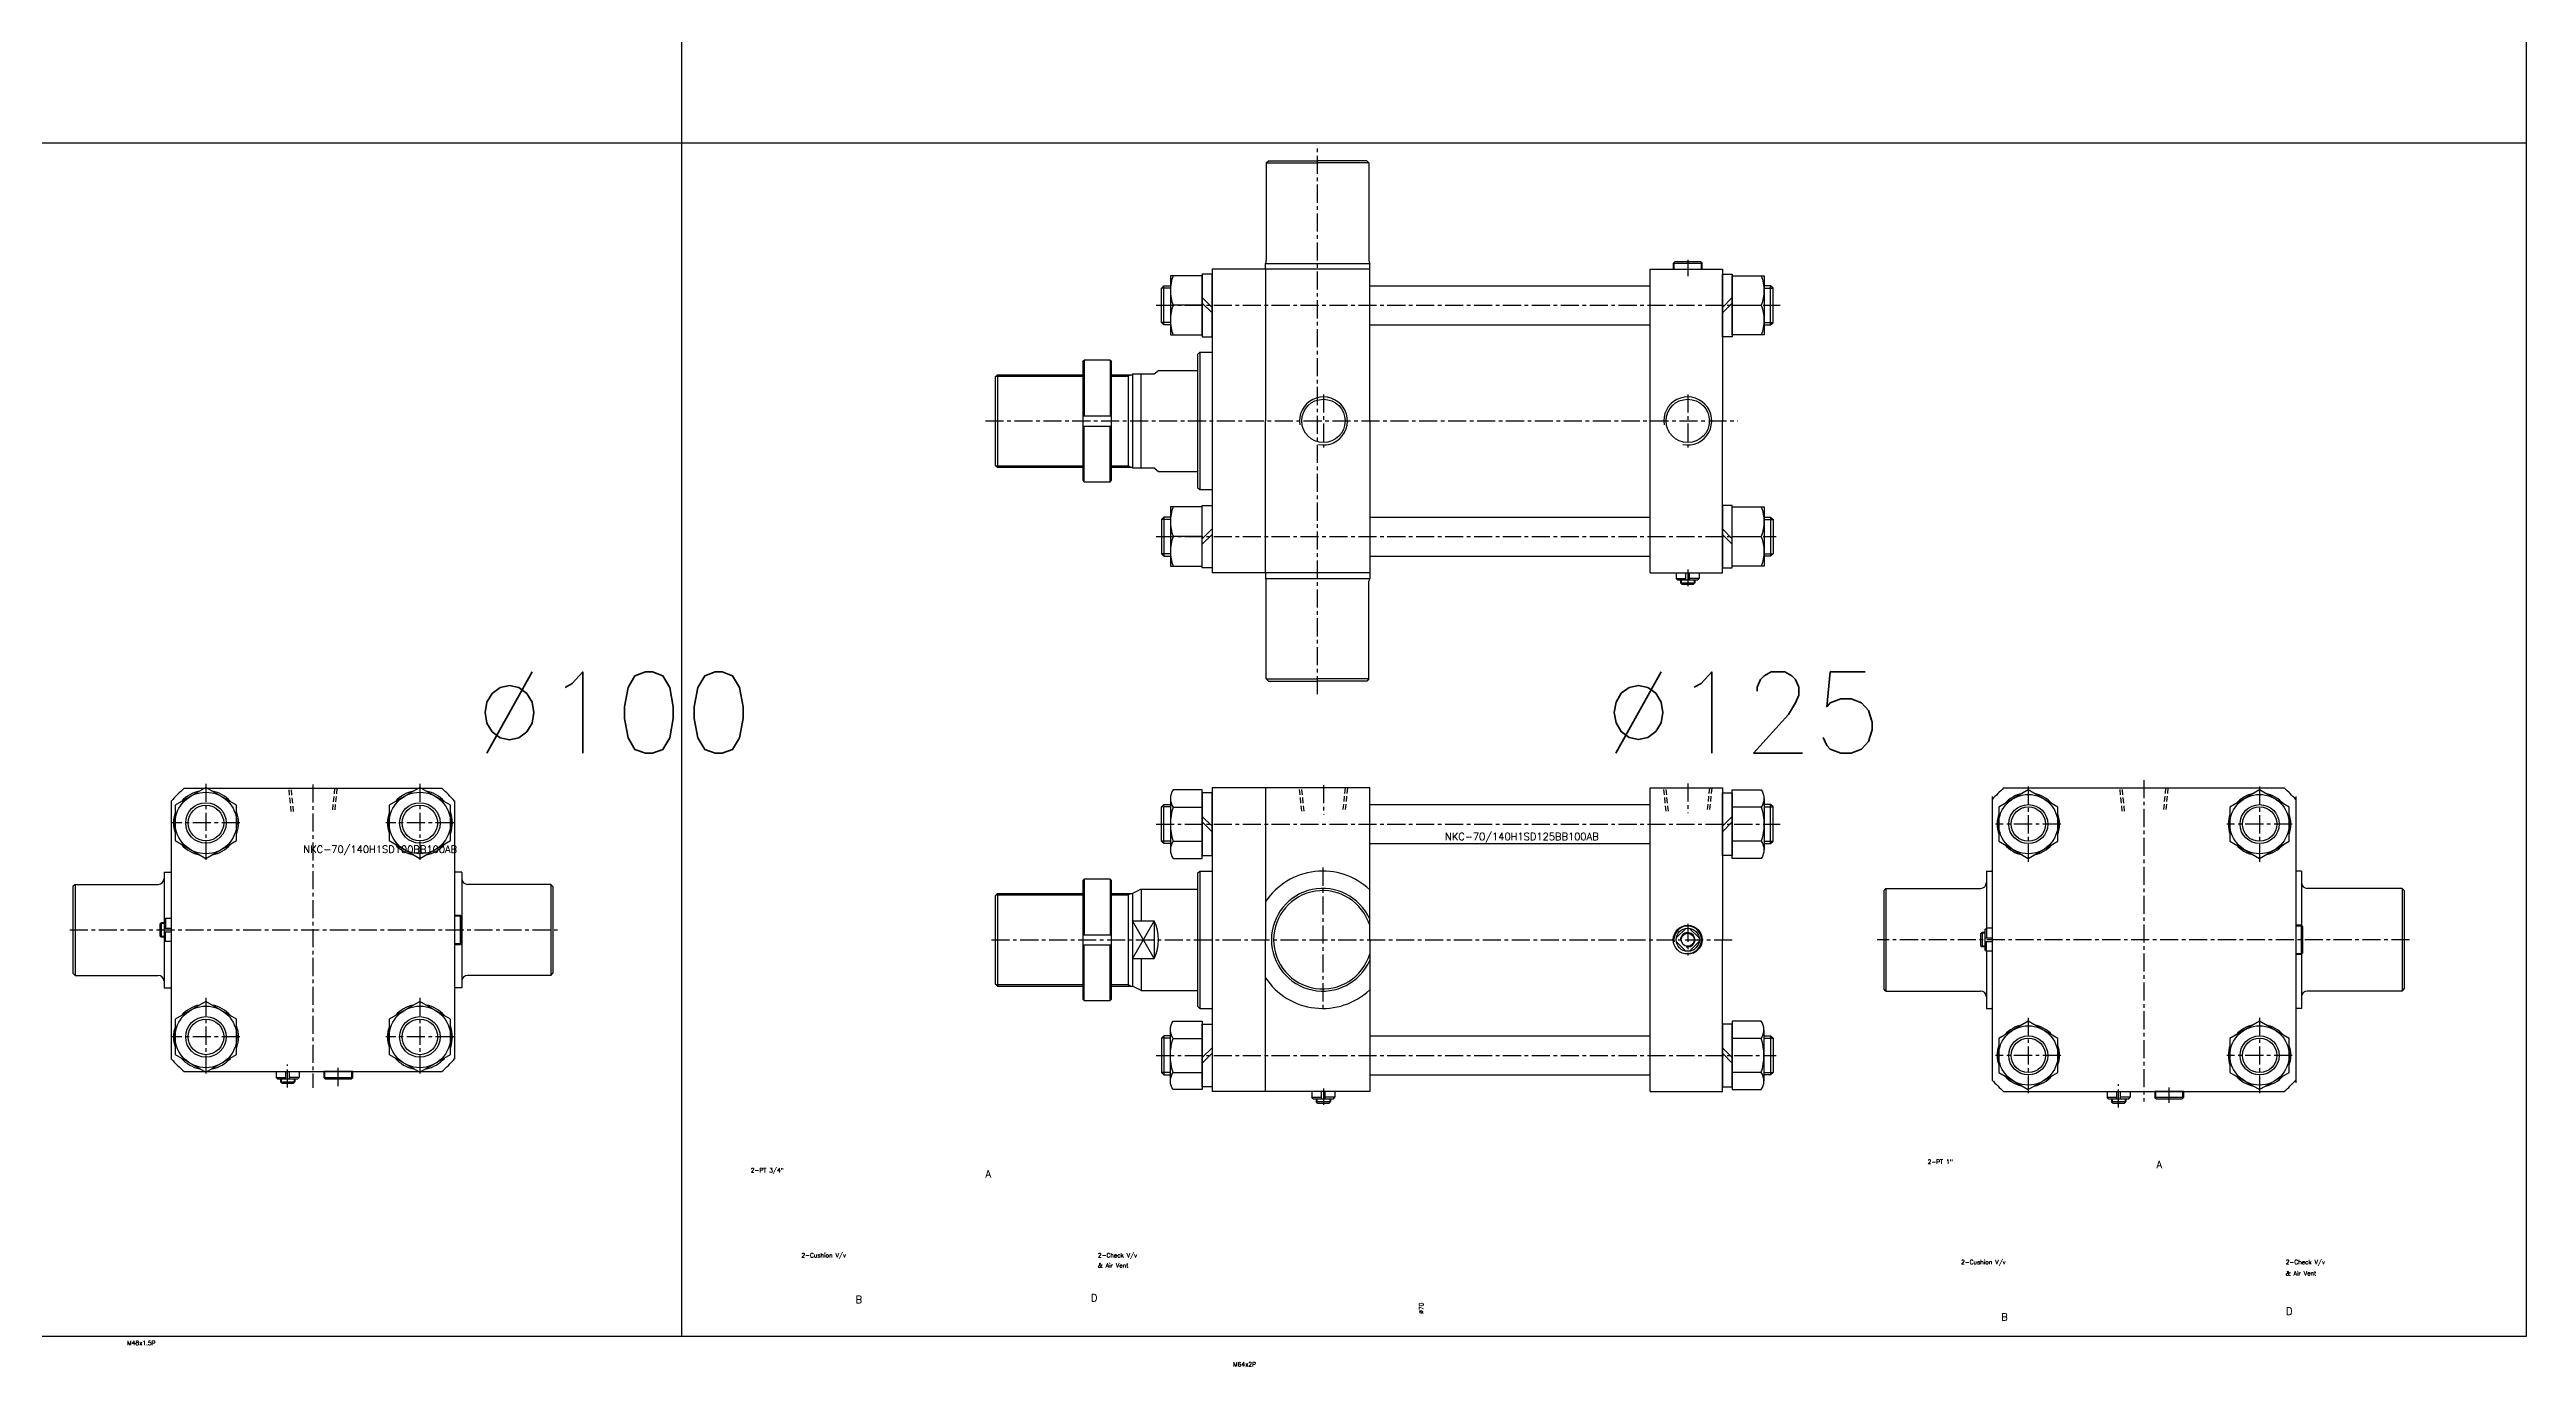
# Model space of a CAD drawing. Extents: x -819 to 29893, y -8942 to 9886.
# Drawn here: x 2104 to 3817, y -21 to 890 of the extents above; entities that cross this region are included whole.
import ezdxf

# ---------------------------------------------------------------- set-up
doc = ezdxf.new("R2010")
doc.units = 0
doc.header["$LTSCALE"] = 10
doc.header["$MEASUREMENT"] = 0
for name, pattern in [('CENTER', [2, 1.25, -0.25, 0.25, -0.25]), ('CENTERX2', [4, 2.5, -0.5, 0.5, -0.5]), ('HIDDEN', [0.375, 0.25, -0.125])]:
    doc.linetypes.add(name, pattern=pattern)
doc.layers.get('0').update_dxf_attribs({"linetype": 'CONTINUOUS'})
doc.layers.get('DEFPOINTS').update_dxf_attribs({"linetype": 'CONTINUOUS'})
for name, color, linetype in [('CEN', 1, 'CENTERX2'), ('CENTER', 1, 'CENTER'), ('ML', 7, 'CONTINUOUS'), ('THIN', 3, 'CONTINUOUS'), ('외형선', 3, 'CONTINUOUS')]:
    doc.layers.add(name, color=color, linetype=linetype)
doc.styles.add('GHS', font='romans', dxfattribs={"bigfont": 'ghs'})

msp = doc.modelspace()

# ---------------------------------------------------------------- linework, layer by layer
for p, q in [((2541.3, 0), (2541.3, 1801.1)), ((3817.3, 0), (3817.3, 1801.1)), ((0, 825.6), (3817.3, 825.6)), ((0, 0), (3817.3, 0))]:
    msp.add_line(p, q)
at = {"layer": 'CEN', "color": 1, "linetype": 'CENTER'}
for p, q in [((2268.6, 172), (2268.6, 188)), ((2303.6, 173), (2303.6, 188)), ((3535.2, 158.2), (3535.2, 174.2)), ((3570.2, 161.3), (3570.2, 172.1))]:
    msp.add_line(p, q, dxfattribs=at)
at = {"layer": 'CENTER'}
for p, q in [((2212.1, 382.1), (2212.1, 327.9)), ((2360.1, 382.1), (2360.1, 327.9)), ((3472.7, 380.3), (3472.7, 328)), ((3632.7, 380.3), (3632.7, 328)), ((2235.5, 355), (2188.6, 355)), ((2383.5, 355), (2336.6, 355)), ((3495.3, 354.2), (3450, 354.2)), ((3655.3, 354.2), (3610, 354.2)), ((2212.1, 234.1), (2212.1, 179.9)), ((2360.1, 234.1), (2360.1, 179.9)), ((2235.5, 207), (2188.6, 207)), ((2383.5, 207), (2336.6, 207)), ((3472.7, 220.3), (3472.7, 168)), ((3632.7, 220.3), (3632.7, 168)), ((3495.3, 194.2), (3450, 194.2)), ((3655.3, 194.2), (3610, 194.2))]:
    msp.add_line(p, q, dxfattribs=at)
at = {"layer": 'DEFPOINTS', "color": 0, "linetype": 'ByBlock'}
for p in [(2183.1, 241), (2389.1, 241), (3443.7, 226.7), (3661.7, 226.7)]:
    msp.add_point(p, dxfattribs=at)
at = {"layer": 'ML'}
for p, q in [((2945.6, 811.6), (2947.1, 813.1)), ((2945.6, 811.6), (2945.6, 744)), ((2945.6, 811.6), (2981.1, 811.6)), ((3016.6, 811.6), (2981.1, 811.6)), ((3016.6, 811.6), (3015.1, 813.1)), ((3016.6, 811.6), (3016.6, 744)), ((2908.1, 738.1), (2908.1, 528.1)), ((2945.1, 738.1), (2908.1, 738.1)), ((2908.1, 738.1), (2908.1, 738.1)), ((2945.1, 738.1), (2945.1, 742.1)), ((3017.1, 738.1), (3017.1, 742.1)), ((3228.1, 743.1), (3227.1, 742.1)), ((3247.1, 742.1), (3227.1, 742.1)), ((3227.1, 742.1), (3227.1, 738.1)), ((3246.1, 743.1), (3228.1, 743.1)), ((3246.1, 743.1), (3247.1, 742.1)), ((3247.1, 738.1), (3247.1, 742.1)), ((2874.7, 699.6), (2874.7, 726.6)), ((3294.4, 699.6), (3294.4, 726.6)), ((2901.3, 713.1), (2881.1, 713.1)), ((2901.3, 718.4), (2908.1, 711.6)), ((2901.3, 714.6), (2908.1, 707.8)), ((3267.9, 718.4), (3261.1, 711.6)), ((3267.9, 714.6), (3261.1, 707.8)), ((3267.9, 713.1), (3288, 713.1)), ((2818.6, 674.1), (2819.6, 675.1)), ((2818.6, 674.1), (2818.6, 592.1)), ((2837.6, 675.1), (2819.6, 675.1)), ((2819.6, 675.1), (2819.6, 636.6)), ((2837.6, 675.1), (2837.6, 636.6)), ((2837.6, 675.1), (2838.6, 674.1)), ((2838.6, 592.1), (2838.6, 674.1)), ((2898.1, 679.1), (2899.6, 680.6)), ((2898.1, 679.1), (2898.1, 587.1)), ((2899.6, 680.6), (2899.6, 585.6)), ((2758.1, 663.6), (2759.6, 665.1)), ((2758.1, 663.6), (2758.1, 602.6)), ((2759.6, 665.1), (2759.6, 601.1)), ((2850.1, 665.1), (2850.1, 601.1)), ((2853.1, 665.6), (2853.1, 600.6)), ((2859.1, 600.6), (2859.1, 665.6)), ((2868.1, 665.6), (2871.1, 668.1)), ((2818.6, 636.6), (2838.6, 636.6)), ((2818.6, 629.6), (2838.6, 629.6)), ((2819.6, 591.1), (2819.6, 629.6)), ((2837.6, 591.1), (2837.6, 629.6)), ((2758.1, 602.6), (2759.6, 601.1)), ((2868.1, 600.6), (2871.1, 598.1)), ((2818.6, 592.1), (2819.6, 591.1)), ((2819.6, 591.1), (2837.6, 591.1)), ((2837.6, 591.1), (2838.6, 592.1)), ((2898.1, 587.1), (2899.6, 585.6)), ((2874.7, 566.6), (2874.7, 539.6)), ((3294.4, 566.6), (3294.4, 539.6)), ((2901.3, 553.1), (2881.1, 553.1)), ((2901.3, 551.6), (2908.1, 558.4)), ((2901.3, 547.8), (2908.1, 554.6)), ((3267.9, 551.6), (3261.1, 558.4)), ((3267.9, 547.8), (3261.1, 554.6)), ((3267.9, 553.1), (3288, 553.1)), ((2945.1, 528.1), (2908.1, 528.1)), ((2945.1, 528.1), (2945.1, 524.1)), ((2945.6, 454.6), (2945.6, 522.2)), ((3016.6, 454.6), (3016.6, 522.2)), ((3017.1, 528.1), (3017.1, 524.1)), ((3229.1, 528.1), (3229.1, 524.1)), ((3229.1, 524.1), (3235.8, 524.1)), ((3230.1, 523.1), (3229.1, 524.1)), ((3230.1, 523.1), (3244.1, 523.1)), ((3232.1, 523.1), (3232.1, 521.1)), ((3233.1, 520.1), (3232.1, 521.1)), ((3232.1, 521.1), (3242.1, 521.1)), ((3233.1, 520.1), (3241.1, 520.1)), ((3235.8, 523.1), (3235.8, 528.1)), ((3238.4, 523.1), (3238.4, 528.1)), ((3245.1, 524.1), (3238.4, 524.1)), ((3241.1, 520.1), (3242.1, 521.1)), ((3242.1, 523.1), (3242.1, 521.1)), ((3244.1, 523.1), (3245.1, 524.1)), ((3245.1, 528.1), (3245.1, 524.1)), ((2945.6, 454.6), (2981.1, 454.6)), ((2945.6, 454.6), (2947.1, 453.1)), ((3016.6, 454.6), (2981.1, 454.6)), ((3016.6, 454.6), (3015.1, 453.1)), ((2196.9, 379), (2375.2, 379)), ((2945.1, 379.2), (2908.1, 379.2)), ((2908.1, 379.2), (2908.1, 379.2)), ((2908.1, 379.2), (2908.1, 169.2)), ((3455.6, 379.2), (3649.8, 379.2)), ((2188.1, 370.2), (2188.1, 191.9)), ((2384.1, 370.2), (2384.1, 191.9)), ((2874.7, 340.7), (2874.7, 367.7)), ((2879.3, 371.9), (2879.3, 336.4)), ((2881.1, 366), (2901.3, 366)), ((3288, 366), (3267.9, 366)), ((3289.9, 371.9), (3289.9, 336.4)), ((3294.4, 340.7), (3294.4, 367.7)), ((3447.7, 373.2), (3447.7, 177.1)), ((3657.7, 373.2), (3657.7, 175.2)), ((2901.3, 359.5), (2908.1, 352.7)), ((2901.3, 355.7), (2908.1, 348.9)), ((3267.9, 359.5), (3261.1, 352.7)), ((3267.9, 355.7), (3261.1, 348.9)), ((2881.1, 342.3), (2901.3, 342.3)), ((3288, 342.3), (3267.9, 342.3)), ((2121.6, 312.5), (2120.1, 311)), ((2120.1, 311), (2120.1, 251)), ((2121.6, 312.5), (2179.1, 312.5)), ((2121.6, 312.5), (2121.6, 249.5)), ((2183.1, 321), (2183.1, 288)), ((2183.1, 321), (2187.6, 321)), ((2389.1, 321), (2384.6, 321)), ((2389.1, 321), (2389.1, 241)), ((2450.6, 312.5), (2393.1, 312.5)), ((2450.6, 312.5), (2450.6, 249.5)), ((2450.6, 312.5), (2452.1, 311)), ((2452.1, 311), (2452.1, 251)), ((2818.6, 315.2), (2819.6, 316.2)), ((2818.6, 315.2), (2818.6, 233.2)), ((2837.6, 316.2), (2819.6, 316.2)), ((2819.6, 316.2), (2819.6, 277.7)), ((2837.6, 316.2), (2838.6, 315.2)), ((2837.6, 316.2), (2837.6, 277.7)), ((2838.6, 233.2), (2838.6, 315.2)), ((2859.1, 309.2), (2853.1, 306.2)), ((2859.1, 309.2), (2859.1, 287.2)), ((2898.1, 320.2), (2899.6, 321.7)), ((2898.1, 320.2), (2898.1, 228.2)), ((2899.6, 321.7), (2899.6, 226.7)), ((3374.2, 309.7), (3372.7, 308.2)), ((3374.2, 309.7), (3374.2, 238.7)), ((3374.2, 309.7), (3439.7, 309.7)), ((3443.7, 321.7), (3443.7, 282.2)), ((3443.7, 321.7), (3447.2, 321.7)), ((3661.7, 321.7), (3658.2, 321.7)), ((3661.7, 321.7), (3661.7, 226.7)), ((3731.2, 309.7), (3665.7, 309.7)), ((3731.2, 309.7), (3731.2, 238.7)), ((3731.2, 309.7), (3732.7, 308.2)), ((2758.1, 304.7), (2759.6, 306.2)), ((2758.1, 304.7), (2758.1, 243.7)), ((2759.6, 306.2), (2759.6, 242.2)), ((2850.1, 306.2), (2850.1, 242.2)), ((2853.1, 306.2), (2853.1, 242.2)), ((3372.7, 308.2), (3372.7, 240.2)), ((3732.7, 308.2), (3732.7, 240.2)), ((2180.1, 285), (2181.1, 286)), ((2180.1, 285), (2180.1, 277)), ((2180.1, 277), (2181.1, 276)), ((2181.1, 286), (2181.1, 276)), ((2183.1, 286), (2181.1, 286)), ((2183.1, 276), (2181.1, 276)), ((2183.1, 288), (2184.1, 289)), ((2183.1, 288), (2183.1, 274)), ((2183.1, 282.3), (2188.1, 282.3)), ((2183.1, 279.7), (2188.1, 279.7)), ((2188.1, 289), (2184.1, 289)), ((2184.1, 289), (2184.1, 282.3)), ((2184.1, 273), (2184.1, 279.7)), ((2388.1, 291), (2384.1, 291)), ((2388.1, 271), (2388.1, 291)), ((2389.1, 290), (2388.1, 291)), ((2389.1, 272), (2389.1, 290)), ((2818.6, 277.7), (2838.6, 277.7)), ((2853.1, 287.2), (2868.1, 287.2)), ((2868.1, 287.2), (2868.1, 261.2)), ((3235.8, 282.1), (3229.2, 275.5)), ((3238.4, 282.1), (3245, 275.5)), ((3439.7, 278.2), (3440.7, 279.2)), ((3439.7, 278.2), (3439.7, 270.2)), ((3440.7, 279.2), (3440.7, 269.2)), ((3442.7, 279.2), (3440.7, 279.2)), ((3442.7, 281.2), (3443.7, 282.2)), ((3442.7, 281.2), (3442.7, 267.2)), ((3442.7, 275.5), (3447.7, 275.5)), ((3443.7, 282.2), (3443.7, 275.5)), ((3447.7, 282.2), (3443.7, 282.2)), ((3661.7, 284.2), (3657.7, 284.2)), ((3661.7, 264.2), (3661.7, 284.2)), ((3662.7, 283.2), (3661.7, 284.2)), ((3662.7, 265.2), (3662.7, 283.2)), ((2183.1, 274), (2183.1, 241)), ((2183.1, 274), (2184.1, 273)), ((2188.1, 273), (2184.1, 273)), ((2384.1, 271), (2388.1, 271)), ((2389.1, 272), (2388.1, 271)), ((2818.6, 270.7), (2838.6, 270.7)), ((2819.6, 232.2), (2819.6, 270.7)), ((2837.6, 232.2), (2837.6, 270.7)), ((2853.1, 261.2), (2868.1, 261.2)), ((2859.1, 261.2), (2859.1, 239.2)), ((3229.2, 272.9), (3235.8, 266.3)), ((3245, 272.9), (3238.4, 266.3)), ((3439.7, 270.2), (3440.7, 269.2)), ((3442.7, 269.2), (3440.7, 269.2)), ((3442.7, 272.9), (3447.7, 272.9)), ((3442.7, 267.2), (3443.7, 266.2)), ((3443.7, 266.2), (3443.7, 272.9)), ((3443.7, 266.2), (3443.7, 226.7)), ((3447.7, 266.2), (3443.7, 266.2)), ((3657.7, 264.2), (3661.7, 264.2)), ((3662.7, 265.2), (3661.7, 264.2)), ((2121.6, 249.5), (2120.1, 251)), ((2121.6, 249.5), (2179.1, 249.5)), ((2183.1, 241), (2187.6, 241)), ((2389.1, 241), (2384.6, 241)), ((2450.6, 249.5), (2393.1, 249.5)), ((2450.6, 249.5), (2452.1, 251)), ((2758.1, 243.7), (2759.6, 242.2)), ((2859.1, 239.2), (2853.1, 242.2)), ((3374.2, 238.7), (3372.7, 240.2)), ((3731.2, 238.7), (3732.7, 240.2)), ((2818.6, 233.2), (2819.6, 232.2)), ((2819.6, 232.2), (2837.6, 232.2)), ((2837.6, 232.2), (2838.6, 233.2)), ((2898.1, 228.2), (2899.6, 226.7)), ((3374.2, 238.7), (3439.7, 238.7)), ((3443.7, 226.7), (3447.2, 226.7)), ((3661.7, 226.7), (3658.2, 226.7)), ((3731.2, 238.7), (3665.7, 238.7)), ((2874.7, 207.7), (2874.7, 180.7)), ((2879.3, 176.4), (2879.3, 211.9)), ((2881.1, 206), (2901.3, 206)), ((3288, 206), (3267.9, 206)), ((3289.9, 176.4), (3289.9, 211.9)), ((3294.4, 207.7), (3294.4, 180.7)), ((2901.3, 192.7), (2908.1, 199.5)), ((2901.3, 188.9), (2908.1, 195.7)), ((3267.9, 192.7), (3261.1, 199.5)), ((3267.9, 188.9), (3261.1, 195.7)), ((2196.9, 183), (2375.2, 183)), ((2260.6, 183), (2260.6, 179)), ((2261.6, 178), (2260.6, 179)), ((2260.6, 179), (2267.3, 179)), ((2261.6, 178), (2275.6, 178)), ((2263.6, 178), (2263.6, 176)), ((2264.6, 175), (2263.6, 176)), ((2263.6, 176), (2273.6, 176)), ((2264.6, 175), (2272.6, 175)), ((2267.3, 178), (2267.3, 183)), ((2269.9, 178), (2269.9, 183)), ((2276.6, 179), (2269.9, 179)), ((2272.6, 175), (2273.6, 176)), ((2273.6, 178), (2273.6, 176)), ((2275.6, 178), (2276.6, 179)), ((2276.6, 183), (2276.6, 179)), ((2313.6, 183), (2293.6, 183)), ((2293.6, 183), (2293.6, 179)), ((2293.6, 179), (2313.6, 179)), ((2294.6, 178), (2293.6, 179)), ((2294.6, 178), (2312.6, 178)), ((2312.6, 178), (2313.6, 179)), ((2313.6, 179), (2313.6, 183)), ((2881.1, 182.3), (2901.3, 182.3)), ((3288, 182.3), (3267.9, 182.3)), ((2945.1, 169.2), (2908.1, 169.2)), ((2977.1, 169.2), (2977.1, 165.2)), ((2977.1, 165.2), (2983.8, 165.2)), ((2978.1, 164.2), (2977.1, 165.2)), ((2978.1, 164.2), (2992.1, 164.2)), ((2980.1, 164.2), (2980.1, 162.2)), ((2980.1, 162.2), (2990.1, 162.2)), ((2981.1, 161.2), (2980.1, 162.2)), ((2981.1, 161.2), (2989.1, 161.2)), ((2983.8, 164.2), (2983.8, 169.2)), ((2986.4, 164.2), (2986.4, 169.2)), ((2993.1, 165.2), (2986.4, 165.2)), ((2989.1, 161.2), (2990.1, 162.2)), ((2990.1, 164.2), (2990.1, 162.2)), ((2992.1, 164.2), (2993.1, 165.2)), ((2993.1, 169.2), (2993.1, 165.2)), ((3455.6, 169.2), (3649.8, 169.2)), ((3527.2, 169.2), (3527.2, 165.2)), ((3527.2, 165.2), (3533.9, 165.2)), ((3528.2, 164.2), (3527.2, 165.2)), ((3528.2, 164.2), (3542.2, 164.2)), ((3530.2, 164.2), (3530.2, 162.2)), ((3530.2, 162.2), (3540.2, 162.2)), ((3531.2, 161.2), (3530.2, 162.2)), ((3531.2, 161.2), (3539.2, 161.2)), ((3533.9, 164.2), (3533.9, 169.2)), ((3536.5, 164.2), (3536.5, 169.2)), ((3543.2, 165.2), (3536.5, 165.2)), ((3539.2, 161.2), (3540.2, 162.2)), ((3540.2, 164.2), (3540.2, 162.2)), ((3542.2, 164.2), (3543.2, 165.2)), ((3543.2, 169.2), (3543.2, 165.2)), ((3580.2, 169.2), (3560.2, 169.2)), ((3560.2, 169.2), (3560.2, 165.2)), ((3560.2, 165.2), (3580.2, 165.2)), ((3561.2, 164.2), (3560.2, 165.2)), ((3561.2, 164.2), (3579.2, 164.2)), ((3579.2, 164.2), (3580.2, 165.2)), ((3580.2, 165.2), (3580.2, 169.2))]:
    msp.add_line(p, q, dxfattribs=at)
at = {"layer": 'ML', "color": 1, "linetype": 'CENTER'}
for p, q in [((2981.1, 444.1), (2981.1, 822.1)), ((2985.1, 651.4), (2985.1, 614.8)), ((3237.1, 651.4), (3237.1, 614.8)), ((3237.1, 530.3), (3237.1, 518.8)), ((2286.1, 381.6), (2286.1, 171.8)), ((3552.7, 384.7), (3552.7, 162.2)), ((2984.6, 324.1), (2984.6, 224.3)), ((2117.9, 281), (2457.4, 281)), ((3237.1, 285.2), (3237.1, 263.2)), ((3736.4, 274.2), (3368.1, 274.2)), ((2985.1, 171.4), (2985.1, 159.9))]:
    msp.add_line(p, q, dxfattribs=at)
at = {"layer": 'ML', "color": 2}
for p, q in [((3227.6, 742.6), (3227.6, 738.1)), ((3246.6, 738.1), (3246.6, 742.6)), ((2850.1, 664.1), (2851.8, 665.1)), ((2850.1, 602.1), (2851.8, 601.1)), ((3232.6, 523.1), (3232.6, 520.6)), ((3241.6, 523.1), (3241.6, 520.6)), ((2850.1, 305.2), (2851.8, 306.2)), ((2183.1, 285.5), (2180.6, 285.5)), ((2183.1, 276.5), (2180.6, 276.5)), ((2388.6, 290.5), (2384.1, 290.5)), ((2868.1, 287.2), (2853.1, 261.2)), ((2868.1, 261.2), (2853.1, 287.2)), ((3442.7, 278.7), (3440.2, 278.7)), ((3662.2, 283.7), (3657.7, 283.7)), ((2384.1, 271.5), (2388.6, 271.5)), ((3442.7, 269.7), (3440.2, 269.7)), ((3657.7, 264.7), (3662.2, 264.7)), ((2850.1, 243.2), (2851.8, 242.2)), ((2264.1, 178), (2264.1, 175.5)), ((2273.1, 178), (2273.1, 175.5)), ((2294.1, 183), (2294.1, 178.5)), ((2313.1, 178.5), (2313.1, 183)), ((2980.6, 164.2), (2980.6, 161.7)), ((2989.6, 164.2), (2989.6, 161.7)), ((3530.7, 164.2), (3530.7, 161.7)), ((3539.7, 164.2), (3539.7, 161.7)), ((3560.7, 169.2), (3560.7, 164.7)), ((3579.7, 164.7), (3579.7, 169.2))]:
    msp.add_line(p, q, dxfattribs=at)
at = {"layer": 'ML', "color": 6, "linetype": 'HIDDEN', "ltscale": 1.5}
for p, q in [((2271.1, 363), (2269.5, 379)), ((2272.7, 363), (2271.1, 379)), ((2301.1, 379), (2299.5, 363)), ((2302.7, 379), (2301.1, 363)), ((2970.1, 363.2), (2968.5, 379.2)), ((2971.7, 363.2), (2970.1, 379.2)), ((3000.1, 379.2), (2998.5, 363.2)), ((3001.7, 379.2), (3000.1, 363.2)), ((3222.1, 363.2), (3220.5, 379.2)), ((3223.7, 363.2), (3222.1, 379.2)), ((3252.1, 379.2), (3250.5, 363.2)), ((3253.7, 379.2), (3252.1, 363.2)), ((3537.7, 363.2), (3536.1, 379.2)), ((3539.3, 363.2), (3537.7, 379.2)), ((3567.7, 379.2), (3566.1, 363.2)), ((3569.3, 379.2), (3567.7, 363.2))]:
    msp.add_line(p, q, dxfattribs=at)
at = {"layer": 'ML'}
for points in [[(2879.3, 699.6), (2874.7, 699.6), (2873.1, 701.2), (2873.1, 725), (2874.7, 726.6), (2879.3, 726.6)], [(2908.1, 691.4), (2908.1, 734.7), (2901.3, 734.7), (2901.3, 691.4), (2908.1, 691.4)], [(3261.1, 691.4), (3261.1, 734.7), (3267.9, 734.7), (3267.9, 691.4), (3261.1, 691.4)], [(3289.9, 699.6), (3294.4, 699.6), (3296.1, 701.2), (3296.1, 725), (3294.4, 726.6), (3289.9, 726.6)], [(2879.3, 566.6), (2874.7, 566.6), (2873.1, 565), (2873.1, 541.2), (2874.7, 539.6), (2879.3, 539.6)], [(2908.1, 574.7), (2908.1, 531.4), (2901.3, 531.4), (2901.3, 574.7), (2908.1, 574.7)], [(3261.1, 574.7), (3261.1, 531.4), (3267.9, 531.4), (3267.9, 574.7), (3261.1, 574.7)], [(3289.9, 566.6), (3294.4, 566.6), (3296.1, 565), (3296.1, 541.2), (3294.4, 539.6), (3289.9, 539.6)], [(2190.8, 367.3), (2190.8, 342.8), (2212.1, 330.5), (2233.3, 342.8), (2233.3, 367.3), (2212.1, 379.6), (2190.8, 367.3)], [(2338.8, 367.3), (2338.8, 342.8), (2360.1, 330.5), (2381.3, 342.8), (2381.3, 367.3), (2360.1, 379.6), (2338.8, 367.3)], [(3452.2, 366), (3452.2, 342.3), (3472.7, 330.5), (3493.2, 342.3), (3493.2, 366), (3472.7, 377.9), (3452.2, 366)], [(3612.2, 366), (3612.2, 342.3), (3632.7, 330.5), (3653.2, 342.3), (3653.2, 366), (3632.7, 377.9), (3612.2, 366)], [(2879.3, 340.7), (2874.7, 340.7), (2873.1, 342.3), (2873.1, 366.1), (2874.7, 367.7), (2879.3, 367.7)], [(2908.1, 332.5), (2908.1, 375.8), (2901.3, 375.8), (2901.3, 332.5), (2908.1, 332.5)], [(3261.1, 332.5), (3261.1, 375.8), (3267.9, 375.8), (3267.9, 332.5), (3261.1, 332.5)], [(3289.9, 340.7), (3294.4, 340.7), (3296.1, 342.3), (3296.1, 366.1), (3294.4, 367.7), (3289.9, 367.7)], [(2190.8, 219.3), (2190.8, 194.8), (2212.1, 182.5), (2233.3, 194.8), (2233.3, 219.3), (2212.1, 231.6), (2190.8, 219.3)], [(2338.8, 219.3), (2338.8, 194.8), (2360.1, 182.5), (2381.3, 194.8), (2381.3, 219.3), (2360.1, 231.6), (2338.8, 219.3)], [(2879.3, 207.7), (2874.7, 207.7), (2873.1, 206.1), (2873.1, 182.3), (2874.7, 180.7), (2879.3, 180.7)], [(2908.1, 215.8), (2908.1, 172.5), (2901.3, 172.5), (2901.3, 215.8), (2908.1, 215.8)], [(3261.1, 215.8), (3261.1, 172.5), (3267.9, 172.5), (3267.9, 215.8), (3261.1, 215.8)], [(3289.9, 207.7), (3294.4, 207.7), (3296.1, 206.1), (3296.1, 182.3), (3294.4, 180.7), (3289.9, 180.7)], [(3452.2, 206), (3452.2, 182.3), (3472.7, 170.5), (3493.2, 182.3), (3493.2, 206), (3472.7, 217.9), (3452.2, 206)], [(3612.2, 206), (3612.2, 182.3), (3632.7, 170.5), (3653.2, 182.3), (3653.2, 206), (3632.7, 217.9), (3612.2, 206)]]:
    msp.add_lwpolyline(points, dxfattribs=at)
for points in [[(2901.3, 733.6), (2879.3, 733.6), (2879.3, 692.6), (2901.3, 692.6)], [(3267.9, 733.6), (3289.9, 733.6), (3289.9, 692.6), (3267.9, 692.6)], [(2901.3, 573.6), (2879.3, 573.6), (2879.3, 532.6), (2901.3, 532.6)], [(3267.9, 573.6), (3289.9, 573.6), (3289.9, 532.6), (3267.9, 532.6)]]:
    msp.add_lwpolyline(points, close=True, dxfattribs=at)
for points in [[(2881.1, 733.6, 0.178633), (2881.1, 713.1, 0.178633), (2881.1, 692.6)], [(3288, 733.6, -0.178633), (3288, 713.1, -0.178633), (3288, 692.6)], [(2881.1, 573.6, 0.178633), (2881.1, 553.1, 0.178633), (2881.1, 532.6)], [(3288, 573.6, -0.178633), (3288, 553.1, -0.178633), (3288, 532.6)], [(2901.3, 377.9), (2881.1, 377.9, 0.309401), (2881.1, 366, 0.154701), (2881.1, 342.3, 0.309401), (2881.1, 330.5), (2901.3, 330.5), (2901.3, 377.9)], [(3267.9, 377.9), (3288, 377.9, -0.309401), (3288, 366, -0.154701), (3288, 342.3, -0.309401), (3288, 330.5), (3267.9, 330.5), (3267.9, 377.9)], [(2901.3, 170.5), (2881.1, 170.5, -0.309401), (2881.1, 182.3, -0.154701), (2881.1, 206, -0.309401), (2881.1, 217.9), (2901.3, 217.9), (2901.3, 170.5)], [(3267.9, 170.5), (3288, 170.5, 0.309401), (3288, 182.3, 0.154701), (3288, 206, 0.309401), (3288, 217.9), (3267.9, 217.9), (3267.9, 170.5)]]:
    msp.add_lwpolyline(points, format="xyb", dxfattribs=at)
for centre, radius in [((2985.1, 633.1), 15), ((3237.1, 633.1), 15), ((2212.1, 355), 21.3), ((2212.1, 355), 14), ((2360.1, 355), 21.3), ((2360.1, 355), 14), ((3472.7, 354.2), 20.5), ((3472.7, 354.2), 13.5), ((3632.7, 354.2), 20.5), ((3632.7, 354.2), 13.5), ((3237.1, 274.2), 10), ((3237.1, 274.2), 8), ((3237.1, 274.2), 4.5), ((2212.1, 207), 21.3), ((2360.1, 207), 21.3), ((2212.1, 207), 14), ((2360.1, 207), 14), ((3472.7, 194.2), 20.5), ((3472.7, 194.2), 13.5), ((3632.7, 194.2), 20.5), ((3632.7, 194.2), 13.5)]:
    msp.add_circle(centre, radius, dxfattribs=at)
at = {"layer": 'ML', "color": 2}
for centre, radius in [((2212.1, 355), 12.3), ((2360.1, 355), 12.3), ((3472.7, 354.2), 11.9), ((3632.7, 354.2), 11.9), ((2212.1, 207), 12.3), ((2360.1, 207), 12.3), ((3472.7, 194.2), 11.9), ((3632.7, 194.2), 11.9)]:
    msp.add_circle(centre, radius, dxfattribs=at)
at = {"layer": 'ML'}
for centre, radius, start, end in [((2941.6, 744), 4, 331.045, 0), ((3020.6, 744), 4, 180, 208.955), ((2941.6, 522.2), 4, 0, 28.955), ((3020.6, 522.2), 4, 151.045, 180), ((2286.1, 281), 132.5, 132.3007, 137.6993), ((2212.1, 355), 22.5, 101.2415, 138.7585), ((2212.1, 355), 22.5, 41.2415, 78.7585), ((2360.1, 355), 22.5, 101.2415, 138.7585), ((2360.1, 355), 22.5, 41.2415, 78.7585), ((2286.1, 281), 132.5, 42.3007, 47.6993), ((3552.7, 274.2), 143, 132.7548, 137.2452), ((3552.7, 274.2), 143, 42.7548, 47.2452), ((2212.1, 355), 22.5, 161.2415, 198.7585), ((2212.1, 355), 22.5, 341.2415, 18.7585), ((2360.1, 355), 22.5, 161.2415, 198.7585), ((2360.1, 355), 22.5, 341.2415, 18.7585), ((3472.7, 354.2), 21.6, 161.2415, 198.7585), ((3472.7, 354.2), 21.6, 101.2415, 138.7585), ((3472.7, 354.2), 21.6, 41.2415, 78.7585), ((3472.7, 354.2), 21.6, 341.2415, 18.7585), ((3632.7, 354.2), 21.6, 161.2415, 198.7585), ((3632.7, 354.2), 21.6, 101.2415, 138.7585), ((3632.7, 354.2), 21.6, 41.2415, 78.7585), ((3632.7, 354.2), 21.6, 341.2415, 18.7585), ((2212.1, 355), 22.5, 221.2415, 258.7585), ((2212.1, 355), 22.5, 281.2415, 318.7585), ((2360.1, 355), 22.5, 221.2415, 258.7585), ((2360.1, 355), 22.5, 281.2415, 318.7585), ((3472.7, 354.2), 21.6, 221.2415, 258.7585), ((3472.7, 354.2), 21.6, 281.2415, 318.7585), ((3632.7, 354.2), 21.6, 221.2415, 258.7585), ((3632.7, 354.2), 21.6, 281.2415, 318.7585), ((2179.1, 316.5), 4, 270, 0), ((2187.6, 321.5), 0.5, 270, 0), ((2384.6, 321.5), 0.5, 180, 270), ((2393.1, 316.5), 4, 180, 270), ((2984.6, 274.2), 47.5, 46.8264, 146.2613), ((2984.6, 274.2), 35.5, 23.7242, 336.2758), ((3439.7, 313.7), 4, 270, 0), ((3447.2, 322.2), 0.5, 270, 0), ((3658.2, 322.2), 0.5, 180, 270), ((3665.7, 313.7), 4, 180, 270), ((2984.6, 274.2), 34, 17.0826, 342.9174), ((2841.4, 274.2), 29.6, 333.9922, 26.0078), ((2179.1, 245.5), 4, 0, 90), ((2187.6, 240.5), 0.5, 0, 90), ((2384.6, 240.5), 0.5, 90, 180), ((2393.1, 245.5), 4, 90, 180), ((2984.6, 274.2), 47.5, 213.7387, 313.1736), ((2212.1, 207), 22.5, 101.2415, 138.7585), ((2212.1, 207), 22.5, 41.2415, 78.7585), ((2360.1, 207), 22.5, 101.2415, 138.7585), ((2360.1, 207), 22.5, 41.2415, 78.7585), ((3439.7, 234.7), 4, 0, 90), ((3447.2, 226.2), 0.5, 0, 90), ((3658.2, 226.2), 0.5, 90, 180), ((3665.7, 234.7), 4, 90, 180), ((2212.1, 207), 22.5, 161.2415, 198.7585), ((2212.1, 207), 22.5, 341.2415, 18.7585), ((2360.1, 207), 22.5, 161.2415, 198.7585), ((2360.1, 207), 22.5, 341.2415, 18.7585), ((3472.7, 194.2), 21.6, 101.2415, 138.7585), ((3472.7, 194.2), 21.6, 41.2415, 78.7585), ((3632.7, 194.2), 21.6, 101.2415, 138.7585), ((3632.7, 194.2), 21.6, 41.2415, 78.7585), ((2286.1, 281), 132.5, 222.3007, 227.6993), ((2212.1, 207), 22.5, 221.2415, 258.7585), ((2212.1, 207), 22.5, 281.2415, 318.7585), ((2360.1, 207), 22.5, 221.2415, 258.7585), ((2360.1, 207), 22.5, 281.2415, 318.7585), ((2286.1, 281), 132.5, 312.3007, 317.6993), ((3472.7, 194.2), 21.6, 161.2415, 198.7585), ((3472.7, 194.2), 21.6, 341.2415, 18.7585), ((3632.7, 194.2), 21.6, 161.2415, 198.7585), ((3632.7, 194.2), 21.6, 341.2415, 18.7585), ((3552.7, 274.2), 143, 222.7548, 227.2452), ((3472.7, 194.2), 21.6, 221.2415, 258.7585), ((3472.7, 194.2), 21.6, 281.2415, 318.7585), ((3632.7, 194.2), 21.6, 221.2415, 258.7585), ((3632.7, 194.2), 21.6, 281.2415, 318.7585), ((3552.7, 274.2), 143, 312.7548, 317.2452)]:
    msp.add_arc(centre, radius, start, end, dxfattribs=at)
at = {"layer": 'ML', "color": 2}
for centre, radius, start, end in [((2985.1, 633.1), 16.6, 258.5736, 189.2846), ((3237.1, 633.1), 16.6, 258.5736, 189.2846), ((3237.1, 274.2), 9.5, 261.4114, 188.1478), ((3237.1, 274.2), 5, 257.904, 186.2569)]:
    msp.add_arc(centre, radius, start, end, dxfattribs=at)
at = {"layer": 'THIN', "color": 2}
for p, q in [((2879.3, 725), (2873.1, 725)), ((3289.9, 725), (3296.1, 725)), ((2879.3, 701.2), (2873.1, 701.2)), ((3289.9, 701.2), (3296.1, 701.2)), ((2879.3, 565), (2873.1, 565)), ((3289.9, 565), (3296.1, 565)), ((2879.3, 541.2), (2873.1, 541.2)), ((3289.9, 541.2), (3296.1, 541.2)), ((2879.3, 366.1), (2873.1, 366.1)), ((3289.9, 366.1), (3296.1, 366.1)), ((2879.3, 342.3), (2873.1, 342.3)), ((3289.9, 342.3), (3296.1, 342.3)), ((2879.3, 206.1), (2873.1, 206.1)), ((3289.9, 206.1), (3296.1, 206.1)), ((2879.3, 182.3), (2873.1, 182.3)), ((3289.9, 182.3), (3296.1, 182.3))]:
    msp.add_line(p, q, dxfattribs=at)
at = {"layer": '외형선', "color": 7, "linetype": 'Continuous'}
for p, q in [((2947.1, 813.1), (2981.1, 813.1)), ((3015.1, 813.1), (2981.1, 813.1)), ((2945.1, 742.1), (3017.1, 742.1)), ((3017.1, 726.6), (3211.1, 726.6)), ((3017.1, 699.6), (3211.1, 699.6)), ((2899.6, 680.6), (2908.1, 680.6)), ((2759.6, 665.1), (2818.6, 665.1)), ((2838.6, 665.1), (2853.1, 665.1)), ((2853.1, 665.6), (2868.1, 665.6)), ((2871.1, 668.1), (2898.1, 668.1)), ((2759.6, 601.1), (2818.6, 601.1)), ((2838.6, 601.1), (2853.1, 601.1)), ((2853.1, 600.6), (2868.1, 600.6)), ((2871.1, 598.1), (2898.1, 598.1)), ((2899.6, 585.6), (2908.1, 585.6)), ((3017.1, 566.6), (3211.1, 566.6)), ((3017.1, 539.6), (3211.1, 539.6)), ((2945.1, 524.1), (3017.1, 524.1)), ((2947.1, 453.1), (2981.1, 453.1)), ((3015.1, 453.1), (2981.1, 453.1)), ((3017.1, 367.7), (3211.1, 367.7)), ((3017.1, 340.7), (3211.1, 340.7)), ((2859.1, 309.2), (2898.1, 309.2)), ((2899.6, 321.7), (2908.1, 321.7)), ((2759.6, 306.2), (2818.6, 306.2)), ((2838.6, 306.2), (2853.1, 306.2)), ((2759.6, 242.2), (2818.6, 242.2)), ((2838.6, 242.2), (2853.1, 242.2)), ((2859.1, 239.2), (2898.1, 239.2)), ((2899.6, 226.7), (2908.1, 226.7)), ((3017.1, 207.7), (3211.1, 207.7)), ((3017.1, 180.7), (3211.1, 180.7))]:
    msp.add_line(p, q, dxfattribs=at)
at = {"layer": '외형선', "color": 7}
for p, q in [((3017.1, 738.1), (2945.1, 738.1)), ((2945.1, 738.1), (2945.1, 633.1)), ((3017.1, 633.1), (3017.1, 738.1)), ((3211.1, 633.1), (3211.1, 738.1)), ((3211.1, 738.1), (3261.1, 738.1)), ((3261.1, 738.1), (3261.1, 633.1)), ((2945.1, 528.1), (2945.1, 633.1)), ((3017.1, 633.1), (3017.1, 528.1)), ((3211.1, 528.1), (3211.1, 633.1)), ((3261.1, 528.1), (3261.1, 633.1)), ((3017.1, 528.1), (2945.1, 528.1)), ((3211.1, 528.1), (3261.1, 528.1)), ((3017.1, 379.2), (2945.1, 379.2)), ((2945.1, 379.2), (2945.1, 274.2)), ((3017.1, 274.2), (3017.1, 379.2)), ((3211.1, 379.2), (3261.1, 379.2)), ((3211.1, 274.2), (3211.1, 379.2)), ((3261.1, 379.2), (3261.1, 274.2)), ((2945.1, 169.2), (2945.1, 274.2)), ((3017.1, 274.2), (3017.1, 169.2)), ((3211.1, 169.2), (3211.1, 274.2)), ((3261.1, 169.2), (3261.1, 274.2)), ((3017.1, 169.2), (2945.1, 169.2)), ((3211.1, 169.2), (3261.1, 169.2))]:
    msp.add_line(p, q, dxfattribs=at)
at = {"layer": '외형선', "color": 1, "linetype": 'CENTER'}
for p, q in [((3237.1, 744.5), (3237.1, 733.3)), ((2869.3, 713.1), (3301.1, 713.1)), ((2751.4, 633.1), (3271.6, 633.1)), ((2869.3, 553.1), (3298.2, 553.1)), ((2985.1, 381.1), (2985.1, 360.8)), ((3237.1, 382.3), (3237.1, 361.7)), ((2869.3, 354.2), (3301.1, 354.2)), ((2755.4, 274.2), (3268.6, 274.2)), ((2869.3, 194.2), (3298.2, 194.2))]:
    msp.add_line(p, q, dxfattribs=at)
at = {"layer": '외형선', "color": 2, "linetype": 'Continuous'}
for p, q in [((2758.6, 664.1), (2818.6, 664.1)), ((2838.6, 664.1), (2850.1, 664.1)), ((2758.6, 602.1), (2818.6, 602.1)), ((2838.6, 602.1), (2850.1, 602.1)), ((2758.6, 305.2), (2818.6, 305.2)), ((2838.6, 305.2), (2850.1, 305.2)), ((2758.6, 243.2), (2818.6, 243.2)), ((2838.6, 243.2), (2850.1, 243.2))]:
    msp.add_line(p, q, dxfattribs=at)

# ---------------------------------------------------------------- texts
at = {"layer": 'ML', "color": 7, "style": 'GHS'}
for s, p in [('%%C100', (2398, 403.2)), ('%%C125', (3179, 403.3))]:
    msp.add_text(s, height=56.25, dxfattribs=at).set_placement(p)
at = {"layer": 'ML', "color": 4, "style": 'GHS'}
for s, p in [('NKC-70/140H1SD125BB100AB', (3069.2, 343.1)), ('NKC-70/140H1SD100BB100AB', (2279.5, 334.3))]:
    msp.add_text(s, height=5, dxfattribs=at).set_placement(p)
at = {"layer": 'ML', "style": 'GHS'}
for s, p in [('A', (3561.4, 116.2)), ('A', (2751.3, 109.7)), ('B', (2661.4, 22.8)), ('D', (2824.2, 24)), ('D', (3651, 14.8)), ('B', (3454, 10.7))]:
    msp.add_text(s, height=5, dxfattribs=at).set_placement(p)
at = {"layer": 'ML', "color": 2, "char_height": 3, "style": 'GHS'}
for s, insert, attachment_point in [('2-PT 1"', (3403.1, 119.1), 7), ('2-PT 3/4"', (2589, 112.3), 7), ('2-Cushion V/v', (2624, 53.4), 7), ('2-Check V/v', (2829.1, 53.4), 7), ('2-Cushion V/v', (3426.2, 48.7), 7), ('2-Check V/v', (3650.8, 48.7), 7), ('& Air Vent', (2829.1, 47.4), 7), ('& Air Vent', (3650.8, 41.9), 7), ('M48x1.5P', (2177.2, -6.2), 9), ('M64x2P', (2938.4, -21), 9)]:
    msp.add_mtext(s, dxfattribs=dict(at, insert=insert, attachment_point=attachment_point))
at = {"layer": 'ML', "color": 2, "insert": (3052.8, 19.3), "char_height": 3, "attachment_point": 5, "rotation": 90, "style": 'GHS'}
msp.add_mtext('\\A1;%%c70', dxfattribs=at)

doc.saveas('drawing.dxf')
